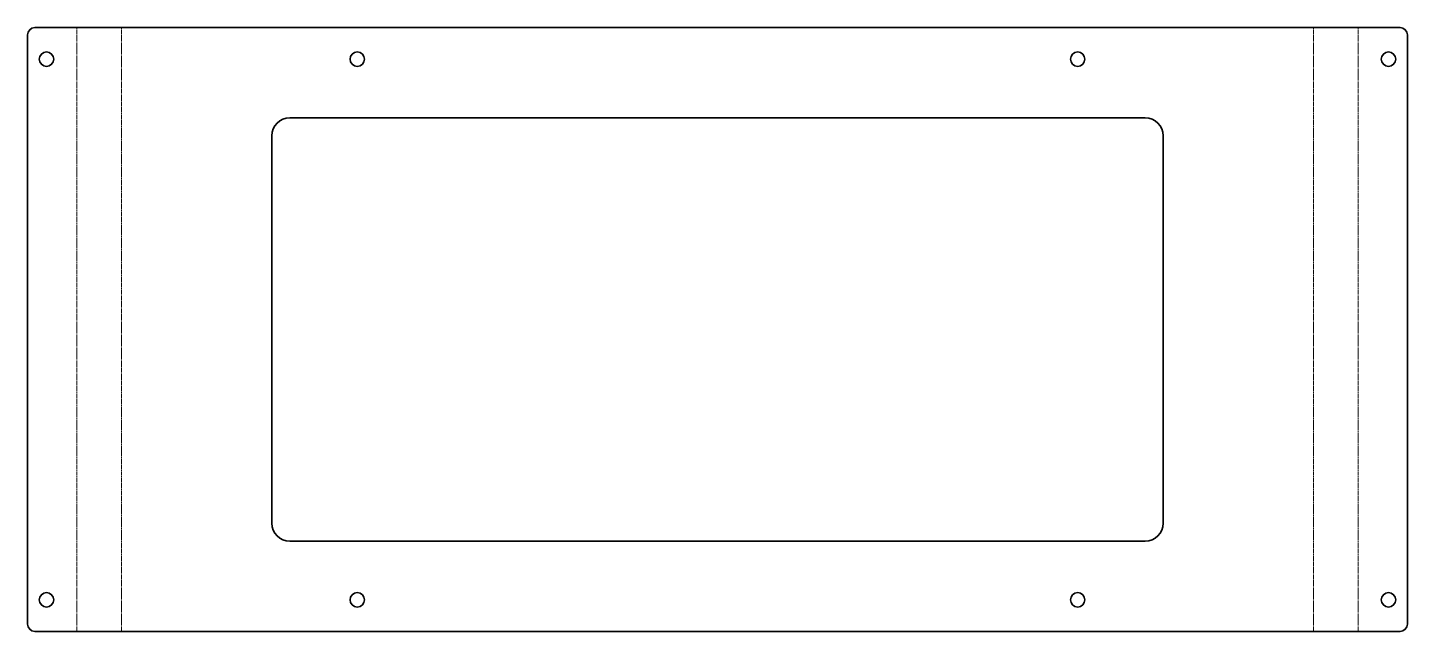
# Model space of a CAD drawing. Header units: inches. Extents: x 0 to 766, y 0 to 335.
import ezdxf

# ---------------------------------------------------------------- set-up
doc = ezdxf.new("R2010")
doc.units = ezdxf.units.IN
doc.header["$MEASUREMENT"] = 0
doc.linetypes.add('Chain', pattern=[13.68, 9.12, -1.14, 2.28, -1.14])
doc.layers.add('SIMUMAK Bend Centerline (ISO)', color=7, linetype='Chain', lineweight=9)
doc.layers.add('SIMUMAK Visible (ISO)', color=7, linetype='Continuous', lineweight=35)

# ---------------------------------------------------------------- blocks, each defined once
blk = doc.blocks.new('SPU_02_PERA01_Sheet_6_SPU_02_PERA01(desplegada)')
at = {"layer": 'SIMUMAK Bend Centerline (ISO)', "ltscale": 0.263158}
for p, q in [((-355.68, -167.5), (-355.68, 167.5)), ((-330.89, -167.5), (-330.89, 167.5)), ((330.89, -167.5), (330.89, 167.5)), ((355.68, -167.5), (355.68, 167.5))]:
    blk.add_line(p, q, dxfattribs=at)
at = {"layer": 'SIMUMAK Visible (ISO)'}
for p, q in [((-383.07, -163.5), (-383.07, 163.5)), ((-379.07, 167.5), (379.07, 167.5)), ((383.07, 163.5), (383.07, -163.5)), ((-237.5, 117.5), (237.5, 117.5)), ((-247.5, -107.5), (-247.5, 107.5)), ((247.5, 107.5), (247.5, -107.5)), ((237.5, -117.5), (-237.5, -117.5)), ((379.07, -167.5), (-379.07, -167.5))]:
    blk.add_line(p, q, dxfattribs=at)
for centre in [(-372.57, 150), (-200, 150), (200, 150), (372.57, 150), (-372.57, -150), (-200, -150), (200, -150), (372.57, -150)]:
    blk.add_circle(centre, 4, dxfattribs=at)
at = {"layer": 'SIMUMAK Visible (ISO)', "extrusion": (0, 0, -1)}
for centre, start, end in [((379.07, 163.5), 0, 90), ((-379.07, 163.5), 90, 180), ((379.07, -163.5), 270, 360), ((-379.07, -163.5), 180, 270)]:
    blk.add_arc(centre, 4, start, end, dxfattribs=at)
at = {"layer": 'SIMUMAK Visible (ISO)'}
for centre, start, end in [((-237.5, 107.5), 90, 180), ((237.5, 107.5), 360, 90), ((-237.5, -107.5), 180, 270), ((237.5, -107.5), 270, 0)]:
    blk.add_arc(centre, 10, start, end, dxfattribs=at)

msp = doc.modelspace()

# ---------------------------------------------------------------- block references
msp.add_blockref('SPU_02_PERA01_Sheet_6_SPU_02_PERA01(desplegada)', (383.07, 167.5))

doc.saveas('drawing.dxf')
